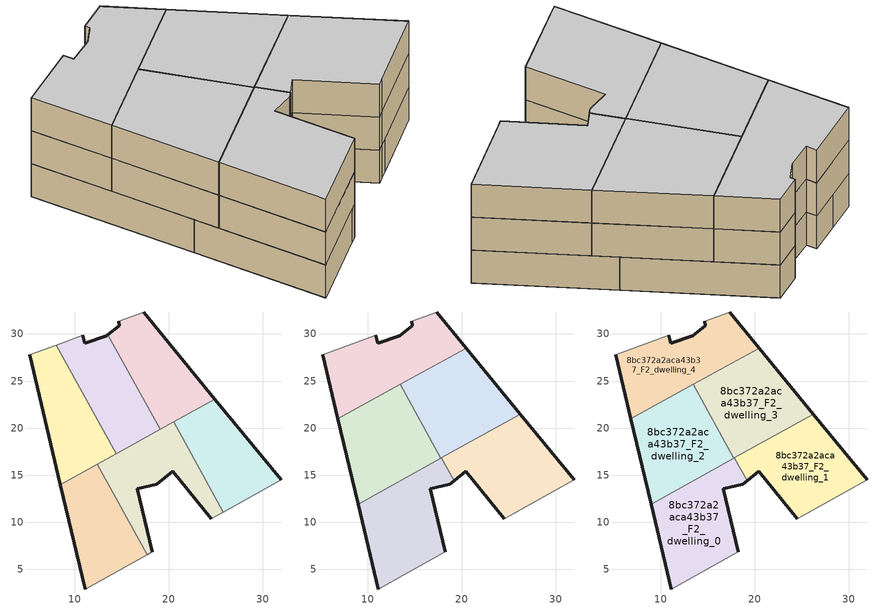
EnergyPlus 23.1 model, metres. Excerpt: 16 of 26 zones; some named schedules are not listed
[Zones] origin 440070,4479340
8bc372a2aca43b37_F0_dwelling_0
 floor ground (EU_floor_Construction): 24.92,23.07 17.33,32.34 14.7,31.35 14.78,30.89 13.56,29.9 19.11,19.86 z0
 wall outside (EU_wall_Construction): 17.33,32.34 24.92,23.07 / 13.56,29.9 14.78,30.89 14.7,31.35 z0:3
 wall to 8bc372a2aca43b37_F0_dwelling_1 (EU_wall_Construction): 19.11,19.86 13.56,29.9 z0:3
 wall adiabatic (EU_wall_Construction): 14.7,31.35 17.33,32.34 z0:3
 wall to 8bc372a2aca43b37_F0_dwelling_3 (EU_wall_Construction): 24.92,23.07 20.53,20.65 z0:3
 wall to 8bc372a2aca43b37_F0_dwelling_4 (EU_wall_Construction): 20.53,20.65 19.11,19.86 z0:3
 ceiling adiabatic (EU_roof_Construction): 20.47,28.5 24.92,23.07 19.11,19.86 15.77,25.9 z3
8bc372a2aca43b37_F0_dwelling_1
 floor ground (EU_floor_Construction): 19.11,19.86 13.56,29.9 13.42,29.79 11.08,29 10.89,29.88 8.07,28.82 14.45,17.28 z0
 wall outside (EU_wall_Construction): 10.89,29.88 11.08,29 13.42,29.79 13.56,29.9 z0:3
 wall to 8bc372a2aca43b37_F0_dwelling_2 (EU_wall_Construction): 14.45,17.28 8.07,28.82 z0:3
 wall adiabatic (EU_wall_Construction): 8.07,28.82 10.89,29.88 z0:3
 wall to 8bc372a2aca43b37_F0_dwelling_4 (EU_wall_Construction): 19.11,19.86 14.45,17.28 z0:3
8bc372a2aca43b37_F0_dwelling_2
 floor ground (EU_floor_Construction): 14.45,17.28 8.07,28.82 5.26,27.77 8.5,14 z0
 wall outside (EU_wall_Construction): 8.5,14 5.26,27.77 z0:3
 wall adiabatic (EU_wall_Construction): 5.26,27.77 8.07,28.82 z0:3
 wall to 8bc372a2aca43b37_F0_dwelling_5 (EU_wall_Construction): 12.4,16.15 8.5,14 z0:3
 wall to 8bc372a2aca43b37_F0_dwelling_4 (EU_wall_Construction): 14.45,17.28 12.4,16.15 z0:3
8bc372a2aca43b37_F0_dwelling_3
 floor ground (EU_floor_Construction): 31.96,14.48 24.92,23.07 20.53,20.65 25.83,11.06 z0
 wall outside (EU_wall_Construction): 24.92,23.07 31.96,14.48 z0:3
 wall to 8bc372a2aca43b37_F0_dwelling_4 (EU_wall_Construction): 25.83,11.06 20.53,20.65 z0:3
 wall adiabatic (EU_wall_Construction): 31.96,14.48 25.83,11.06 z0:3
8bc372a2aca43b37_F0_dwelling_4
 floor ground (EU_floor_Construction): 24.54,10.33 25.12,10.66 25.83,11.06 20.53,20.65 12.4,16.15 17.71,6.54 18.27,6.84 16.67,13.56 18.76,14.03 20.44,15.4 z0
 wall outside (EU_wall_Construction): 24.54,10.33 20.44,15.4 18.76,14.03 16.67,13.56 18.27,6.84 z0:3
 wall adiabatic (EU_wall_Construction): 18.27,6.84 17.71,6.54 / 25.83,11.06 25.12,10.66 24.54,10.33 z0:3
 wall to 8bc372a2aca43b37_F0_dwelling_5 (EU_wall_Construction): 17.71,6.54 12.4,16.15 z0:3
 ceiling adiabatic (EU_roof_Construction): 20.53,20.65 21.53,18.85 13.39,14.35 12.4,16.15 z3
8bc372a2aca43b37_F0_dwelling_5
 floor ground (EU_floor_Construction): 17.71,6.54 12.4,16.15 8.5,14 11.12,2.89 z0
 wall outside (EU_wall_Construction): 11.12,2.89 8.5,14 z0:3
 wall adiabatic (EU_wall_Construction): 17.71,6.54 11.12,2.89 z0:3
8bc372a2aca43b37_F1_dwelling_0
 floor to 8bc372a2aca43b37_F0_dwelling_5 (EU_floor_Construction): 17.71,6.54 13.39,14.35 8.99,11.92 11.12,2.89 z3
 floor to 8bc372a2aca43b37_F0_dwelling_4 (EU_floor_Construction): 18.27,6.84 16.67,13.56 18.76,14.03 19.19,14.38 17.85,16.82 13.39,14.35 17.71,6.54 z3
 wall outside (EU_wall_Construction): 11.12,2.89 8.99,11.92 / 19.19,14.38 18.76,14.03 16.67,13.56 18.27,6.84 z3:6
 wall adiabatic (EU_wall_Construction): 18.27,6.84 11.12,2.89 z3:6
 wall to 8bc372a2aca43b37_F1_dwelling_1 (EU_wall_Construction): 17.85,16.82 19.19,14.38 z3:6
 wall to 8bc372a2aca43b37_F1_dwelling_2 (EU_wall_Construction): 8.99,11.92 17.81,16.79 z3:6
 wall to 8bc372a2aca43b37_F1_dwelling_3 (EU_wall_Construction): 17.81,16.79 17.85,16.82 z3:6
8bc372a2aca43b37_F1_dwelling_1
 floor to 8bc372a2aca43b37_F0_dwelling_3 (EU_floor_Construction): 31.96,14.48 26.24,21.46 21.53,18.85 25.83,11.06 z3
 floor to 8bc372a2aca43b37_F0_dwelling_4 (EU_floor_Construction): 25.83,11.06 21.53,18.85 17.85,16.82 19.19,14.38 20.44,15.4 24.54,10.33 25.12,10.66 z3
 wall outside (EU_wall_Construction): 26.24,21.46 31.96,14.48 / 24.54,10.33 20.44,15.4 19.19,14.38 z3:6
 wall adiabatic (EU_wall_Construction): 31.96,14.48 25.12,10.66 24.54,10.33 z3:6
 wall to 8bc372a2aca43b37_F1_dwelling_3 (EU_wall_Construction): 17.85,16.82 26.24,21.46 z3:6
8bc372a2aca43b37_F1_dwelling_2
 floor to 8bc372a2aca43b37_F0_dwelling_2 (EU_floor_Construction): 14.45,17.28 11.11,23.33 6.86,20.98 8.5,14 z3
 floor to 8bc372a2aca43b37_F0_dwelling_1 (EU_floor_Construction): 16.82,18.59 13.47,24.64 11.11,23.33 14.45,17.28 z3
 floor adiabatic (EU_floor_Construction): 17.81,16.79 16.82,18.59 12.4,16.15 13.39,14.35 z3
 floor to 8bc372a2aca43b37_F0_dwelling_5 (EU_floor_Construction): 13.39,14.35 12.4,16.15 8.5,14 8.99,11.92 z3
 wall outside (EU_wall_Construction): 8.99,11.92 6.86,20.98 z3:6
 wall to 8bc372a2aca43b37_F1_dwelling_3 (EU_wall_Construction): 13.47,24.64 17.81,16.79 z3:6
 wall to 8bc372a2aca43b37_F1_dwelling_4 (EU_wall_Construction): 6.86,20.98 13.47,24.64 z3:6
8bc372a2aca43b37_F1_dwelling_3
 floor to 8bc372a2aca43b37_F0_dwelling_3 (EU_floor_Construction): 26.24,21.46 24.92,23.07 20.53,20.65 21.53,18.85 z3
 floor to 8bc372a2aca43b37_F0_dwelling_1 (EU_floor_Construction): 19.11,19.86 15.77,25.9 13.47,24.64 16.82,18.59 z3
 floor adiabatic (EU_floor_Construction): 21.53,18.85 20.53,20.65 24.92,23.07 20.47,28.5 15.77,25.9 19.11,19.86 16.82,18.59 17.81,16.79 z3
 wall outside (EU_wall_Construction): 20.47,28.5 26.24,21.46 z3:6
 wall to 8bc372a2aca43b37_F1_dwelling_4 (EU_wall_Construction): 13.47,24.64 20.47,28.5 z3:6
8bc372a2aca43b37_F1_dwelling_4
 floor to 8bc372a2aca43b37_F0_dwelling_1 (EU_floor_Construction): 15.77,25.9 13.56,29.9 13.42,29.79 11.08,29 10.89,29.88 8.07,28.82 11.11,23.33 z3
 floor to 8bc372a2aca43b37_F0_dwelling_0 (EU_floor_Construction): 20.47,28.5 17.33,32.34 14.7,31.35 14.78,30.89 13.56,29.9 15.77,25.9 z3
 floor to 8bc372a2aca43b37_F0_dwelling_2 (EU_floor_Construction): 11.11,23.33 8.07,28.82 5.26,27.77 6.86,20.98 z3
 wall outside (EU_wall_Construction): 17.33,32.34 20.47,28.5 / 6.86,20.98 5.26,27.77 / 10.89,29.88 11.08,29 13.42,29.79 14.78,30.89 14.7,31.35 z3:6
 wall adiabatic (EU_wall_Construction): 14.7,31.35 17.33,32.34 / 5.26,27.77 10.89,29.88 z3:6
8bc372a2aca43b37_F2_dwelling_0
 floor to 8bc372a2aca43b37_F1_dwelling_0 (EU_floor_Construction): 18.27,6.84 16.67,13.56 18.76,14.03 19.19,14.38 17.85,16.82 8.99,11.92 11.12,2.89 z6
 wall outside (EU_wall_Construction): 11.12,2.89 8.99,11.92 / 19.19,14.38 18.76,14.03 16.67,13.56 18.27,6.84 z6:9
 wall adiabatic (EU_wall_Construction): 18.27,6.84 11.12,2.89 z6:9
 wall to 8bc372a2aca43b37_F2_dwelling_1 (EU_wall_Construction): 17.85,16.82 19.19,14.38 z6:9
 wall to 8bc372a2aca43b37_F2_dwelling_2 (EU_wall_Construction): 8.99,11.92 17.81,16.79 z6:9
 wall to 8bc372a2aca43b37_F2_dwelling_3 (EU_wall_Construction): 17.81,16.79 17.85,16.82 z6:9
 ceiling to 8bc372a2aca43b37_F3_dwelling_0 (EU_floor_Construction): 17.85,16.82 19.19,14.38 18.76,14.03 16.67,13.56 18.27,6.84 11.12,2.89 8.99,11.92 z9
8bc372a2aca43b37_F2_dwelling_1
 floor to 8bc372a2aca43b37_F1_dwelling_1 (EU_floor_Construction): 31.96,14.48 26.24,21.46 17.85,16.82 19.19,14.38 20.44,15.4 24.54,10.33 25.12,10.66 z6
 wall outside (EU_wall_Construction): 26.24,21.46 31.96,14.48 / 24.54,10.33 20.44,15.4 19.19,14.38 z6:9
 wall adiabatic (EU_wall_Construction): 31.96,14.48 25.12,10.66 24.54,10.33 z6:9
 wall to 8bc372a2aca43b37_F2_dwelling_3 (EU_wall_Construction): 17.85,16.82 26.24,21.46 z6:9
 ceiling to 8bc372a2aca43b37_F3_dwelling_1 (EU_floor_Construction): 26.24,21.46 31.96,14.48 25.12,10.66 24.54,10.33 20.44,15.4 19.19,14.38 17.85,16.82 z9
8bc372a2aca43b37_F2_dwelling_2
 floor to 8bc372a2aca43b37_F1_dwelling_2 (EU_floor_Construction): 17.81,16.79 13.47,24.64 6.86,20.98 8.99,11.92 z6
 wall outside (EU_wall_Construction): 8.99,11.92 6.86,20.98 z6:9
 wall to 8bc372a2aca43b37_F2_dwelling_3 (EU_wall_Construction): 13.47,24.64 17.81,16.79 z6:9
 wall to 8bc372a2aca43b37_F2_dwelling_4 (EU_wall_Construction): 6.86,20.98 13.47,24.64 z6:9
 ceiling to 8bc372a2aca43b37_F3_dwelling_2 (EU_floor_Construction): 13.47,24.64 17.81,16.79 8.99,11.92 6.86,20.98 z9
8bc372a2aca43b37_F2_dwelling_3
 floor to 8bc372a2aca43b37_F1_dwelling_3 (EU_floor_Construction): 26.24,21.46 20.47,28.5 13.47,24.64 17.81,16.79 z6
 wall outside (EU_wall_Construction): 20.47,28.5 26.24,21.46 z6:9
 wall to 8bc372a2aca43b37_F2_dwelling_4 (EU_wall_Construction): 13.47,24.64 20.47,28.5 z6:9
 ceiling to 8bc372a2aca43b37_F3_dwelling_3 (EU_floor_Construction): 20.47,28.5 26.24,21.46 17.81,16.79 13.47,24.64 z9
8bc372a2aca43b37_F2_dwelling_4
 floor to 8bc372a2aca43b37_F1_dwelling_4 (EU_floor_Construction): 20.47,28.5 17.33,32.34 14.7,31.35 14.78,30.89 13.42,29.79 11.08,29 10.89,29.88 5.26,27.77 6.86,20.98 z6
 wall outside (EU_wall_Construction): 17.33,32.34 20.47,28.5 / 6.86,20.98 5.26,27.77 / 10.89,29.88 11.08,29 13.42,29.79 14.78,30.89 14.7,31.35 z6:9
 wall adiabatic (EU_wall_Construction): 14.7,31.35 17.33,32.34 / 5.26,27.77 10.89,29.88 z6:9
 ceiling to 8bc372a2aca43b37_F3_dwelling_4 (EU_floor_Construction): 17.33,32.34 20.47,28.5 6.86,20.98 5.26,27.77 10.89,29.88 11.08,29 13.42,29.79 14.78,30.89 14.7,31.35 z9
[Building]
EU S2 Campaign: North Axis=0; Terrain=City; Solar Distribution=FullExterior
[Site:Location]
Madrid: Latitude=40.5; Longitude=-3.5; Time Zone=1; Elevation=609
[SizingPeriod:WeatherFileDays]
AnnualSizingPeriod: Begin Month=1; Begin Day of Month=1; End Month=12; End Day of Month=31; Day of Week for Start Day=Monday; Use Weather File Daylight Saving Period=No; Use Weather File Rain and Snow Indicators=No
[MATERIAL]
EU_InternalMass_Material: Roughness=MediumRough; Thickness=0.1; Conductivity=1; Density=1800; Specific Heat=900; Thermal Absorptance=0.9; Solar Absorptance=0.7; Visible Absorptance=0.7
[MATERIAL:NOMASS] Roughness=MediumRough; Thermal Absorptance=0.9; Solar Absorptance=0.7; Visible Absorptance=0.7
Name | Thermal Resistance
EU_wall_NoMass | 1.60022
EU_roof_NoMass | 1.57597
EU_floor_NoMass | 0.470652
[CONSTRUCTION]
EU_wall_Construction: EU_wall_NoMass
EU_roof_Construction: EU_roof_NoMass
EU_floor_Construction: EU_floor_NoMass
EU_InternalMass_Construction: EU_InternalMass_Material
[ZONE] Type=1; Multiplier=1; Ceiling Height=autocalculate; Floor Area=autocalculate; Part of Total Floor Area=Yes
Name | Volume
8bc372a2aca43b37_F0_dwelling_0 | 197.507
8bc372a2aca43b37_F1_dwelling_0; 8bc372a2aca43b37_F2_dwelling_0 | 237.02
8bc372a2aca43b37_F0_dwelling_1 | 197.487
8bc372a2aca43b37_F1_dwelling_1; 8bc372a2aca43b37_F2_dwelling_1 | 237.023
8bc372a2aca43b37_F0_dwelling_2 | 197.517
8bc372a2aca43b37_F1_dwelling_2; 8bc372a2aca43b37_F2_dwelling_2 | 237.002
8bc372a2aca43b37_F0_dwelling_3 | 197.526
8bc372a2aca43b37_F1_dwelling_3; 8bc372a2aca43b37_F2_dwelling_3 | 236.98
8bc372a2aca43b37_F0_dwelling_4 | 197.499
8bc372a2aca43b37_F1_dwelling_4; 8bc372a2aca43b37_F2_dwelling_4 | 237.026
8bc372a2aca43b37_F0_dwelling_5 | 197.505
[INTERNALMASS] Construction=EU_InternalMass_Construction
Name | Zone or ZoneList | Surface Area
8bc372a2aca43b37_F0_dwelling_0_EU_InternalMass | 8bc372a2aca43b37_F0_dwelling_0 | 65.8357
8bc372a2aca43b37_F0_dwelling_1_EU_InternalMass | 8bc372a2aca43b37_F0_dwelling_1 | 65.8293
8bc372a2aca43b37_F0_dwelling_2_EU_InternalMass | 8bc372a2aca43b37_F0_dwelling_2 | 65.8391
8bc372a2aca43b37_F0_dwelling_3_EU_InternalMass | 8bc372a2aca43b37_F0_dwelling_3 | 65.842
8bc372a2aca43b37_F0_dwelling_4_EU_InternalMass | 8bc372a2aca43b37_F0_dwelling_4 | 65.8332
8bc372a2aca43b37_F0_dwelling_5_EU_InternalMass | 8bc372a2aca43b37_F0_dwelling_5 | 65.835
8bc372a2aca43b37_F1_dwelling_0_EU_InternalMass | 8bc372a2aca43b37_F1_dwelling_0 | 79.0045
8bc372a2aca43b37_F1_dwelling_1_EU_InternalMass | 8bc372a2aca43b37_F1_dwelling_1 | 79.0074
8bc372a2aca43b37_F1_dwelling_2_EU_InternalMass | 8bc372a2aca43b37_F1_dwelling_2 | 78.9991
8bc372a2aca43b37_F1_dwelling_3_EU_InternalMass | 8bc372a2aca43b37_F1_dwelling_3 | 78.995
8bc372a2aca43b37_F1_dwelling_4_EU_InternalMass | 8bc372a2aca43b37_F1_dwelling_4 | 79.0085
8bc372a2aca43b37_F2_dwelling_0_EU_InternalMass | 8bc372a2aca43b37_F2_dwelling_0 | 79.0045
8bc372a2aca43b37_F2_dwelling_1_EU_InternalMass | 8bc372a2aca43b37_F2_dwelling_1 | 79.0074
8bc372a2aca43b37_F2_dwelling_2_EU_InternalMass | 8bc372a2aca43b37_F2_dwelling_2 | 78.9991
8bc372a2aca43b37_F2_dwelling_3_EU_InternalMass | 8bc372a2aca43b37_F2_dwelling_3 | 78.995
8bc372a2aca43b37_F2_dwelling_4_EU_InternalMass | 8bc372a2aca43b37_F2_dwelling_4 | 79.0085
[OTHEREQUIPMENT] Fuel Type=Electricity; Design Level Calculation Method=Watts/Area; Power per Zone Floor Area=1; Fraction Latent=0; Fraction Radiant=0; Fraction Lost=0; Carbon Dioxide Generation Rate=0; EndUse Subcategory=EU_Step8_InternalGains
Name | Zone or ZoneList or Space or SpaceList | Schedule
EU_Step8_InternalGain_8bc372a2aca43b37_F0_dwelling_0_f000 | 8bc372a2aca43b37_F0_dwelling_0 | EU_Step8_GainSchedule_8bc372a2aca43b37_F0_dwelling_0_f000
EU_Step8_InternalGain_8bc372a2aca43b37_F0_dwelling_1_f000 | 8bc372a2aca43b37_F0_dwelling_1 | EU_Step8_GainSchedule_8bc372a2aca43b37_F0_dwelling_1_f000
EU_Step8_InternalGain_8bc372a2aca43b37_F0_dwelling_2_f000 | 8bc372a2aca43b37_F0_dwelling_2 | EU_Step8_GainSchedule_8bc372a2aca43b37_F0_dwelling_2_f000
EU_Step8_InternalGain_8bc372a2aca43b37_F0_dwelling_3_f000 | 8bc372a2aca43b37_F0_dwelling_3 | EU_Step8_GainSchedule_8bc372a2aca43b37_F0_dwelling_3_f000
EU_Step8_InternalGain_8bc372a2aca43b37_F0_dwelling_4_f000 | 8bc372a2aca43b37_F0_dwelling_4 | EU_Step8_GainSchedule_8bc372a2aca43b37_F0_dwelling_4_f000
EU_Step8_InternalGain_8bc372a2aca43b37_F0_dwelling_5_f000 | 8bc372a2aca43b37_F0_dwelling_5 | EU_Step8_GainSchedule_8bc372a2aca43b37_F0_dwelling_5_f000
EU_Step8_InternalGain_8bc372a2aca43b37_F1_dwelling_0_f000 | 8bc372a2aca43b37_F1_dwelling_0 | EU_Step8_GainSchedule_8bc372a2aca43b37_F1_dwelling_0_f000
EU_Step8_InternalGain_8bc372a2aca43b37_F1_dwelling_1_f000 | 8bc372a2aca43b37_F1_dwelling_1 | EU_Step8_GainSchedule_8bc372a2aca43b37_F1_dwelling_1_f000
EU_Step8_InternalGain_8bc372a2aca43b37_F1_dwelling_2_f000 | 8bc372a2aca43b37_F1_dwelling_2 | EU_Step8_GainSchedule_8bc372a2aca43b37_F1_dwelling_2_f000
EU_Step8_InternalGain_8bc372a2aca43b37_F1_dwelling_3_f000 | 8bc372a2aca43b37_F1_dwelling_3 | EU_Step8_GainSchedule_8bc372a2aca43b37_F1_dwelling_3_f000
EU_Step8_InternalGain_8bc372a2aca43b37_F1_dwelling_4_f000 | 8bc372a2aca43b37_F1_dwelling_4 | EU_Step8_GainSchedule_8bc372a2aca43b37_F1_dwelling_4_f000
EU_Step8_InternalGain_8bc372a2aca43b37_F2_dwelling_0_f000 | 8bc372a2aca43b37_F2_dwelling_0 | EU_Step8_GainSchedule_8bc372a2aca43b37_F2_dwelling_0_f000
EU_Step8_InternalGain_8bc372a2aca43b37_F2_dwelling_1_f000 | 8bc372a2aca43b37_F2_dwelling_1 | EU_Step8_GainSchedule_8bc372a2aca43b37_F2_dwelling_1_f000
EU_Step8_InternalGain_8bc372a2aca43b37_F2_dwelling_2_f000 | 8bc372a2aca43b37_F2_dwelling_2 | EU_Step8_GainSchedule_8bc372a2aca43b37_F2_dwelling_2_f000
EU_Step8_InternalGain_8bc372a2aca43b37_F2_dwelling_3_f000 | 8bc372a2aca43b37_F2_dwelling_3 | EU_Step8_GainSchedule_8bc372a2aca43b37_F2_dwelling_3_f000
EU_Step8_InternalGain_8bc372a2aca43b37_F2_dwelling_4_f000 | 8bc372a2aca43b37_F2_dwelling_4 | EU_Step8_GainSchedule_8bc372a2aca43b37_F2_dwelling_4_f000
[ZONEVENTILATION:DESIGNFLOWRATE] Schedule=EU_AlwaysOn; Design Flow Rate Calculation Method=AirChanges/Hour; Air Changes per Hour=0.480704; Ventilation Type=Natural; Fan Pressure Rise=0; Fan Total Efficiency=1; Constant Term Coefficient=1; Temperature Term Coefficient=0; Velocity Term Coefficient=0; Velocity Squared Term Coefficient=0; Minimum Indoor Temperature=-100; Maximum Indoor Temperature=100; Delta Temperature=-100; Minimum Outdoor Temperature=-100; Maximum Outdoor Temperature=100; Maximum Wind Speed=40
Name | Zone or ZoneList or Space or SpaceList
EU_ConstantAir_8bc372a2aca43b37_F0_dwelling_0 | 8bc372a2aca43b37_F0_dwelling_0
EU_ConstantAir_8bc372a2aca43b37_F0_dwelling_1 | 8bc372a2aca43b37_F0_dwelling_1
EU_ConstantAir_8bc372a2aca43b37_F0_dwelling_2 | 8bc372a2aca43b37_F0_dwelling_2
EU_ConstantAir_8bc372a2aca43b37_F0_dwelling_3 | 8bc372a2aca43b37_F0_dwelling_3
EU_ConstantAir_8bc372a2aca43b37_F0_dwelling_4 | 8bc372a2aca43b37_F0_dwelling_4
EU_ConstantAir_8bc372a2aca43b37_F0_dwelling_5 | 8bc372a2aca43b37_F0_dwelling_5
EU_ConstantAir_8bc372a2aca43b37_F1_dwelling_0 | 8bc372a2aca43b37_F1_dwelling_0
EU_ConstantAir_8bc372a2aca43b37_F1_dwelling_1 | 8bc372a2aca43b37_F1_dwelling_1
EU_ConstantAir_8bc372a2aca43b37_F1_dwelling_2 | 8bc372a2aca43b37_F1_dwelling_2
EU_ConstantAir_8bc372a2aca43b37_F1_dwelling_3 | 8bc372a2aca43b37_F1_dwelling_3
EU_ConstantAir_8bc372a2aca43b37_F1_dwelling_4 | 8bc372a2aca43b37_F1_dwelling_4
EU_ConstantAir_8bc372a2aca43b37_F2_dwelling_0 | 8bc372a2aca43b37_F2_dwelling_0
EU_ConstantAir_8bc372a2aca43b37_F2_dwelling_1 | 8bc372a2aca43b37_F2_dwelling_1
EU_ConstantAir_8bc372a2aca43b37_F2_dwelling_2 | 8bc372a2aca43b37_F2_dwelling_2
EU_ConstantAir_8bc372a2aca43b37_F2_dwelling_3 | 8bc372a2aca43b37_F2_dwelling_3
EU_ConstantAir_8bc372a2aca43b37_F2_dwelling_4 | 8bc372a2aca43b37_F2_dwelling_4
[HVACTEMPLATE:THERMOSTAT] Constant Heating Setpoint=20; Constant Cooling Setpoint=50
EU_HeatOnly_8bc372a2aca43b37_F0_dwelling_0; EU_HeatOnly_8bc372a2aca43b37_F0_dwelling_1; EU_HeatOnly_8bc372a2aca43b37_F0_dwelling_2; EU_HeatOnly_8bc372a2aca43b37_F0_dwelling_3; EU_HeatOnly_8bc372a2aca43b37_F0_dwelling_4; EU_HeatOnly_8bc372a2aca43b37_F0_dwelling_5; EU_HeatOnly_8bc372a2aca43b37_F1_dwelling_0; EU_HeatOnly_8bc372a2aca43b37_F1_dwelling_1; EU_HeatOnly_8bc372a2aca43b37_F1_dwelling_2; EU_HeatOnly_8bc372a2aca43b37_F1_dwelling_3; EU_HeatOnly_8bc372a2aca43b37_F1_dwelling_4; EU_HeatOnly_8bc372a2aca43b37_F2_dwelling_0; EU_HeatOnly_8bc372a2aca43b37_F2_dwelling_1; EU_HeatOnly_8bc372a2aca43b37_F2_dwelling_2; EU_HeatOnly_8bc372a2aca43b37_F2_dwelling_3; EU_HeatOnly_8bc372a2aca43b37_F2_dwelling_4; EU_HeatOnly_8bc372a2aca43b37_F3_dwelling_0; EU_HeatOnly_8bc372a2aca43b37_F3_dwelling_1; EU_HeatOnly_8bc372a2aca43b37_F3_dwelling_2; EU_HeatOnly_8bc372a2aca43b37_F3_dwelling_3; EU_HeatOnly_8bc372a2aca43b37_F3_dwelling_4; EU_HeatOnly_8bc372a2aca43b37_F4_dwelling_0; EU_HeatOnly_8bc372a2aca43b37_F4_dwelling_1; EU_HeatOnly_8bc372a2aca43b37_F4_dwelling_2; EU_HeatOnly_8bc372a2aca43b37_F4_dwelling_3; EU_HeatOnly_8bc372a2aca43b37_F4_dwelling_4
[HVACTEMPLATE:ZONE:IDEALLOADSAIRSYSTEM] System Availability Schedule=EU_AlwaysOn; Maximum Heating Supply Air Temperature=50; Minimum Cooling Supply Air Temperature=13; Maximum Heating Supply Air Humidity Ratio=0.0156; Minimum Cooling Supply Air Humidity Ratio=0.0077; Heating Limit=NoLimit; Cooling Limit=NoLimit; Heating Availability Schedule=EU_AlwaysOn; Cooling Availability Schedule=EU_CoolingOff; Dehumidification Control Type=ConstantSensibleHeatRatio; Cooling Sensible Heat Ratio=0.7; Dehumidification Setpoint=60; Humidification Control Type=None; Humidification Setpoint=30; Outdoor Air Method=None; Outdoor Air Flow Rate per Person=0.00944; Outdoor Air Flow Rate per Zone Floor Area=0; Outdoor Air Flow Rate per Zone=0; Demand Controlled Ventilation Type=None; Outdoor Air Economizer Type=NoEconomizer; Heat Recovery Type=None; Sensible Heat Recovery Effectiveness=0.7; Latent Heat Recovery Effectiveness=0.65
Name | Template Thermostat
8bc372a2aca43b37_F0_dwelling_0 | EU_HeatOnly_8bc372a2aca43b37_F0_dwelling_0
8bc372a2aca43b37_F0_dwelling_1 | EU_HeatOnly_8bc372a2aca43b37_F0_dwelling_1
8bc372a2aca43b37_F0_dwelling_2 | EU_HeatOnly_8bc372a2aca43b37_F0_dwelling_2
8bc372a2aca43b37_F0_dwelling_3 | EU_HeatOnly_8bc372a2aca43b37_F0_dwelling_3
8bc372a2aca43b37_F0_dwelling_4 | EU_HeatOnly_8bc372a2aca43b37_F0_dwelling_4
